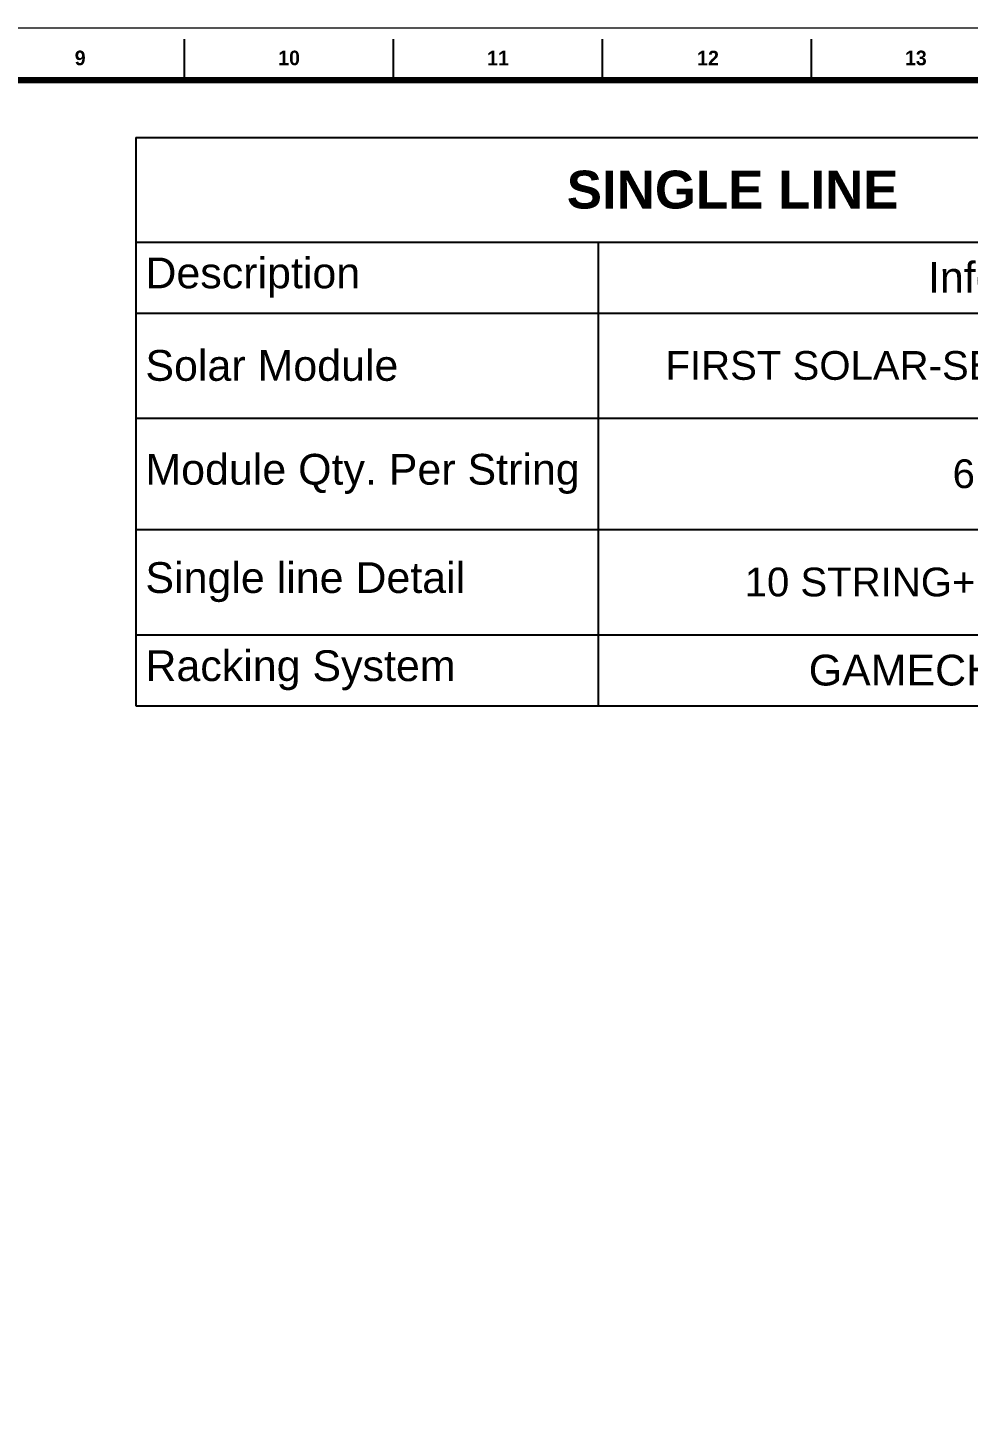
# Model space of a CAD drawing. Header units: millimetres. Extents: x 11482 to 13134, y 681 to 1782.
# Drawn here: x 12308 to 12721, y 1168 to 1782 of the extents above; entities that cross this region are included whole.
import ezdxf
from ezdxf.enums import TextEntityAlignment as Align

# ---------------------------------------------------------------- set-up
doc = ezdxf.new("R2010")
doc.units = ezdxf.units.MM
doc.layers.get('DEFPOINTS').update_dxf_attribs({"lineweight": 0})
doc.layers.add('_TCH_MASK', color=7, linetype='Continuous', lineweight=0)
doc.layers.add('TB-FRAME', color=7, linetype='Continuous')
doc.layers.add('tb-tick-50', color=5, linetype='Continuous')
doc.styles.add('A字体', font='arial.ttf', dxfattribs={"height": 1.05})
doc.styles.add('B140', font='bold.shx', dxfattribs={"height": 5.6})
doc.styles.add('Bold', font='arialbd.ttf', dxfattribs={"height": 18})
doc.styles.add('CALIBRI', font='calibri.ttf', dxfattribs={"height": 0.125})

# ---------------------------------------------------------------- blocks, each defined once
blk = doc.blocks.new('Frame1')
at = {"layer": 'DEFPOINTS', "color": 4, "linetype": 'Continuous', "flags": 128}
blk.add_lwpolyline([(5105.71, 1990.01), (5105.71, 3063.38), (6715.78, 3063.38), (6715.78, 1990.01)], close=True, dxfattribs=at)
at = {"layer": 'TB-FRAME', "const_width": 2.68}
blk.add_lwpolyline([(5172.8, 3041.02), (6693.41, 3041.02), (6693.41, 2012.37), (5172.8, 2012.37)], close=True, dxfattribs=at)
at = {"layer": 'tb-tick-50', "flags": 128}
for points in [[(5977.83, 3041.02), (5977.83, 3058.66)], [(6067.28, 3041.02), (6067.28, 3058.66)], [(6156.73, 3041.02), (6156.73, 3058.66)], [(6246.17, 3041.02), (6246.17, 3058.66)]]:
    blk.add_lwpolyline(points, dxfattribs=at)
at = {"style": 'CALIBRI'}
for tag, height, p in [('DESIGNER', 5.59, (6559.3, 2111.57)), ('REVIEWER', 5.59, (6559.3, 2078.02)), ('PAGE', 11.63, (6561.3, 2041.75))]:
    blk.add_attdef(tag, text='', height=height, dxfattribs=at).set_placement(p, align=Align.TOP_LEFT)
at = {"layer": 'tb-tick-50', "width": 89.4478, "attachment_point": 5, "style": 'B140'}
for s, insert, char_height in [('9', (5933.11, 3050.51), 6.26), ('10', (6022.55, 3050.51), 6.261), ('11', (6112, 3050.51), 6.261), ('12', (6201.93, 3050.51), 6.261), ('13', (6290.9, 3050.51), 6.261)]:
    blk.add_mtext(s, dxfattribs=dict(at, insert=insert, char_height=char_height))
blk = doc.blocks.new('*T33')
at = {"layer": '_TCH_MASK', "color": 0, "linetype": 'ByBlock', "lineweight": -2, "transparency": 16777216}
for p, q in [((0, 0), (524.34, 0)), ((0, 0), (0, -249.43)), ((524.34, 0), (524.34, -249.43)), ((0, -45.84), (524.34, -45.84)), ((203.06, -45.84), (203.06, -249.43)), ((0, -76.99), (524.34, -76.99)), ((0, -123.21), (524.34, -123.21)), ((0, -172.06), (524.34, -172.06)), ((0, -218.28), (524.34, -218.28)), ((0, -249.43), (524.34, -249.43))]:
    blk.add_line(p, q, dxfattribs=at)
at = {"layer": '_TCH_MASK', "color": 0, "transparency": 16777216}
for s, insert, char_height, width, attachment_point, style in [('SINGLE LINE', (262.17, -22.92), 16.6178, 515.9263, 5, 'Bold'), ('Description', (4.21, -61.41), 13.5019, 194.647, 4, 'A字体'), ('Info', (363.7, -61.41), 13.502, 312.8666, 5, 'A字体'), ('Solar Module', (4.21, -100.1), 13.5019, 194.647, 4, 'A字体'), ('FIRST SOLAR-SERIES 6+ 460W', (363.7, -100.1), 12.6191, 312.8666, 5, 'A字体'), ('Module Qty. Per String', (4.21, -147.63), 13.5019, 194.647, 4, 'A字体'), ('6', (363.7, -147.63), 12.62, 312.8666, 5, 'A字体'), ('Single line Detail', (4.21, -195.17), 13.5019, 194.647, 4, 'A字体'), ('10 {\\fArial|b0|i0|c0|p34;STRING}+14 STRING', (363.7, -195.17), 12.6191, 312.8666, 5, 'A字体'), ('Racking System', (4.21, -233.86), 13.5019, 194.647, 4, 'A字体'), ('GAMECHANGE', (363.7, -233.86), 13.502, 312.8666, 5, 'A字体')]:
    blk.add_mtext(s, dxfattribs=dict(at, insert=insert, char_height=char_height, width=width, attachment_point=attachment_point, style=style))

msp = doc.modelspace()

# ---------------------------------------------------------------- block references
at = {"xscale": 1.026, "yscale": 1.026, "zscale": 1.026}
msp.add_blockref('Frame1', (6243.6, -1360.88), dxfattribs=at)
msp.add_blockref('*T33', (12355.42, 1734))

doc.saveas('drawing.dxf')
